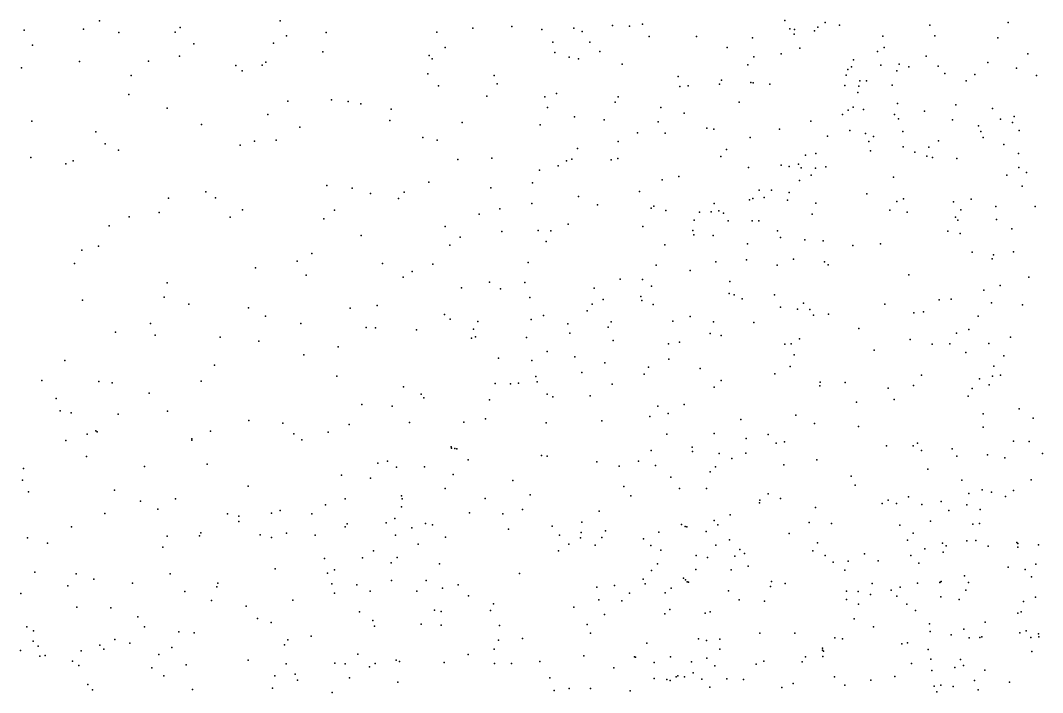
# Model space of a CAD drawing. Header units: metres. Extents: x -25 to 25, y -27.7 to 27.8.
# Drawn here: x 5.106 to 7.74, y 13.892 to 15.624 of the extents above; entities that cross this region are included whole.
import ezdxf

# ---------------------------------------------------------------- set-up
doc = ezdxf.new("R2010")
doc.units = ezdxf.units.M

msp = doc.modelspace()

# ---------------------------------------------------------------- linework, layer by layer
for p in [(5.3091, 15.6233, 13.7059), (5.7754, 15.623, -6.2614), (7.076, 15.6241, 8.1977), (5.1156, 15.5989, -5.8036), (5.2677, 15.6015, -0.0427), (5.5176, 15.6055, -0.5569), (6.2715, 15.604, 4.5387), (6.3718, 15.6082, -16.6145), (6.4497, 15.6006, 10.7965), (6.5323, 15.6042, 10.4379), (6.6316, 15.6114, -18.709), (6.6757, 15.6094, -6.4563), (6.7092, 15.6145, 12.987), (7.0885, 15.6021, 9.3794), (7.1003, 15.6011, -18.5058), (7.1519, 15.5976, 9.0686), (7.1606, 15.6072, 5.8051), (7.1795, 15.6187, 6.2313), (7.2165, 15.6121, -6.7009), (7.4495, 15.6122, -16.0681), (7.6514, 15.6187, -17.8859), (5.3595, 15.5934, -5.894), (5.5048, 15.5939, 13.7163), (5.7911, 15.5842, 3.8463), (5.894, 15.5932, -0.4134), (6.1792, 15.5941, -16.7491), (6.5535, 15.5956, 13.1186), (6.726, 15.5829, 4.9338), (6.8484, 15.5826, 11.6002), (6.9926, 15.5797, 5.2182), (7.1001, 15.5891, -16.0096), (7.3282, 15.5833, 6.7973), (7.4622, 15.5845, 7.183), (7.625, 15.5792, 8.1769), (5.1366, 15.5605, 13.7172), (5.5524, 15.5641, -0.2893), (5.7577, 15.5657, -19.9188), (5.8854, 15.5435, -0.2076), (6.2004, 15.5548, 13.4403), (6.4778, 15.5683, -18.8729), (6.5731, 15.5678, 4.8005), (6.5989, 15.5438, 10.2517), (6.9273, 15.5547, -18.7183), (7.1147, 15.5529, 5.3996), (7.3143, 15.5438, 8.1169), (7.3321, 15.5547, 14.0813), (5.2581, 15.5182, 3.0869), (5.4353, 15.5192, -20.2476), (5.5157, 15.5318, 3.2253), (5.7378, 15.517, 13.7124), (6.1587, 15.5334, 4.3537), (6.1668, 15.5249, 0.0432), (6.4827, 15.5414, 10.5885), (6.5198, 15.5294, -16.1944), (6.5438, 15.5252, 4.6423), (6.9961, 15.5307, 9.5851), (7.0661, 15.5379, 12.3516), (7.2526, 15.5224, -6.9397), (7.4399, 15.5318, 6.9623), (7.7023, 15.5377, -16.0025), (5.1086, 15.5018, -16.027), (5.6607, 15.5083, -0.0959), (5.677, 15.4939, 3.6869), (5.7283, 15.5086, -16.355), (6.6568, 15.5115, 11.1895), (6.9804, 15.5094, 4.9682), (7.2384, 15.4973, 8.4259), (7.2477, 15.5046, 5.5964), (7.3236, 15.5089, 5.8528), (7.3645, 15.4945, -18.4142), (7.37, 15.5115, 6.2514), (7.3954, 15.5047, 6.5184), (7.4707, 15.5062, -7.2404), (7.5987, 15.516, 7.2218), (7.6726, 15.5015, 12.6447), (5.391, 15.482, -16.1302), (6.1558, 15.4863, -6.3885), (6.3265, 15.4818, 13.3405), (6.8008, 15.4796, -18.8947), (6.9128, 15.4701, 4.7941), (6.9878, 15.4641, 12.6193), (7.2338, 15.483, 8.9308), (7.2693, 15.4685, -15.7429), (7.2863, 15.4685, 14.2089), (7.4882, 15.487, 12.8181), (7.5428, 15.4687, 8.0935), (7.5652, 15.4847, 7.0391), (7.7241, 15.482, 7.4273), (6.1829, 15.4556, 4.2191), (6.3341, 15.4604, 4.2753), (6.8054, 15.4535, -15.9021), (6.8264, 15.4552, 0.2454), (6.9074, 15.4597, 9.7356), (6.9944, 15.4633, -6.6011), (7.0375, 15.4603, 12.0087), (7.2301, 15.4562, 5.3163), (7.2637, 15.4384, 13.9819), (7.2668, 15.455, 13.1877), (7.3525, 15.457, 5.7061), (5.3853, 15.4334, 0.2176), (5.7949, 15.4158, 0.1044), (5.9072, 15.4192, 13.6768), (5.9502, 15.4156, -19.7107), (6.3074, 15.4293, -16.2684), (6.457, 15.4273, -19.1488), (6.4874, 15.4359, 4.3079), (6.6388, 15.4137, 13.089), (6.6465, 15.4272, 10.0677), (6.958, 15.4134, 11.7882), (5.4835, 15.3982, 13.7415), (5.9826, 15.4088, 4.0553), (6.061, 15.3958, 0.186), (6.4639, 15.3994, 10.421), (6.7561, 15.3999, 9.9031), (6.8166, 15.3851, 4.5186), (7.2391, 15.3928, 0.1997), (7.2518, 15.4009, 14.3481), (7.2783, 15.3944, 14.5232), (7.3658, 15.4104, 8.2476), (7.4353, 15.3902, 14.9222), (7.5166, 15.4062, 6.2209), (7.6106, 15.3976, 0.3092), (5.1349, 15.3644, 3.2615), (5.7434, 15.3816, 3.8213), (6.058, 15.3662, 13.5811), (6.2439, 15.3615, 0.3009), (6.5334, 15.3753, -15.9988), (6.6103, 15.3682, 0.3457), (6.7491, 15.3627, 11.2645), (7.1424, 15.3645, 4.8744), (7.224, 15.3821, 13.3929), (7.358, 15.3816, 8.6507), (7.3687, 15.3706, -15.5855), (7.5081, 15.3683, 5.8798), (7.632, 15.37, 6.881), (7.6621, 15.3612, 15.1826), (7.6668, 15.3764, 12.5262), (5.2997, 15.3369, 3.3954), (5.5726, 15.356, -6.1013), (5.8258, 15.3492, -19.8866), (6.4448, 15.3551, 4.1783), (6.6964, 15.3347, 4.3212), (6.7674, 15.3334, 12.9825), (6.8747, 15.3461, 12.8582), (6.8931, 15.3441, -19.0414), (7.0623, 15.3435, 12.4414), (7.2429, 15.3408, 13.0781), (7.2839, 15.3325, -18.748), (7.3799, 15.3383, 5.4155), (7.5748, 15.3528, 6.5148), (7.5809, 15.3383, 6.0216), (7.6798, 15.3404, -15.6449), (5.3238, 15.3065, 13.7479), (5.7092, 15.3131, 13.7322), (5.7645, 15.3152, -16.6205), (6.1426, 15.3226, 4.0347), (6.1795, 15.3154, -19.5216), (6.646, 15.3121, 10.9919), (6.9861, 15.3222, 4.6006), (7.1861, 15.3257, -6.9829), (7.2925, 15.3121, 12.8924), (7.304, 15.3253, 5.1126), (7.4714, 15.314, -18.5514), (7.5873, 15.3222, 7.9766), (5.3585, 15.2902, -20.207), (5.6719, 15.3026, 0.4288), (6.5412, 15.2945, 13.2032), (6.9257, 15.2911, -15.609), (7.1557, 15.2815, 13.7433), (7.2966, 15.2877, 14.8779), (7.381, 15.2986, 8.8907), (7.4107, 15.285, 15.0366), (7.4467, 15.2972, 8.3175), (7.6401, 15.3046, 6.7351), (7.6776, 15.2816, -18.3409), (5.1324, 15.2706, 13.7484), (5.2227, 15.2545, -6.269), (5.2417, 15.2619, 0.6023), (6.2326, 15.2657, -6.3768), (6.3204, 15.2693, 13.3959), (6.5126, 15.2621, -19.3591), (6.5269, 15.2668, 10.0567), (6.6279, 15.2646, 9.9332), (6.6455, 15.2683, 4.1901), (6.9104, 15.2734, 11.6218), (7.111, 15.254, -18.992), (7.1291, 15.2773, 14.2961), (7.4416, 15.2745, 8.5259), (7.4566, 15.2709, -7.2448), (7.5189, 15.2681, 8.1356), (6.4435, 15.2383, 10.6618), (6.4918, 15.2494, 4.0714), (6.982, 15.2451, 12.6373), (7.0659, 15.2512, 9.3939), (7.0868, 15.2475, 12.244), (7.1177, 15.2439, 14.4624), (7.1546, 15.2435, 14.6325), (7.1816, 15.2466, -15.4364), (7.6786, 15.2452, 12.3914), (7.6982, 15.2326, 6.2191), (6.1583, 15.2076, -16.2158), (6.425, 15.2058, -6.4631), (6.7598, 15.2137, 11.1856), (6.8024, 15.222, -6.7014), (7.1139, 15.2118, 0.3001), (7.1436, 15.2257, 4.6672), (7.3557, 15.2205, 9.0446), (7.648, 15.2252, 15.3055), (5.5831, 15.1821, 0.7369), (5.8949, 15.1986, -6.2002), (5.9602, 15.1916, 3.8573), (6.0078, 15.1785, -16.4768), (6.0948, 15.1814, 0.5071), (6.3179, 15.193, 3.9614), (6.7014, 15.1837, 9.7797), (7.0092, 15.1871, 13.8555), (7.0414, 15.1871, 4.5021), (7.0867, 15.1809, 13.4895), (7.2869, 15.1776, 14.9853), (7.6876, 15.1966, 7.9008), (5.4875, 15.166, 3.5756), (5.6084, 15.1666, -6.2119), (6.0797, 15.1653, 13.5837), (6.4238, 15.1524, 13.3342), (6.544, 15.17, -15.7774), (6.593, 15.1491, 13.1844), (6.8936, 15.1525, 0.4092), (6.9845, 15.1616, 14.236), (6.9936, 15.1651, 11.8179), (7.0228, 15.1675, 13.6932), (7.0829, 15.1611, 12.0999), (7.1559, 15.1531, 14.8358), (7.3641, 15.1575, -18.8894), (7.3816, 15.1648, 5.0197), (7.5107, 15.1569, 5.3638), (7.5558, 15.1637, -15.3388), (5.4629, 15.1289, 0.9136), (5.6779, 15.1364, -16.7459), (5.9153, 15.1349, 0.7067), (6.2883, 15.125, 13.4484), (6.3409, 15.1382, 10.2784), (6.7316, 15.1403, -15.5367), (6.7383, 15.1459, 13.0155), (6.7687, 15.1341, 4.1584), (6.8557, 15.1301, 11.3716), (6.8859, 15.1309, 4.2749), (6.9056, 15.1336, -15.4025), (6.9174, 15.1273, -19.242), (7.1461, 15.1245, 9.3336), (7.3463, 15.1352, 0.2674), (7.3908, 15.1299, 12.6446), (7.5295, 15.1358, 8.5709), (7.6196, 15.1444, -18.5749), (7.7206, 15.1442, 5.8578), (5.3344, 15.0952, 3.5005), (5.3858, 15.1184, 13.7895), (5.6463, 15.1175, 3.6745), (5.8875, 15.1126, -19.9114), (6.5171, 15.0988, 3.9463), (6.8421, 15.1093, 12.9028), (6.9293, 15.1078, 11.5794), (6.9918, 15.1075, 9.4645), (7.0087, 15.1079, 12.5482), (7.5152, 15.1169, 15.2774), (7.5219, 15.1091, 8.7676), (7.6216, 15.1112, 8.05), (5.9837, 15.0696, 3.7614), (6.2001, 15.0931, 3.8367), (6.3467, 15.08, -15.9004), (6.4404, 15.0829, -19.556), (6.4727, 15.082, 0.5602), (6.7096, 15.0928, -19.3905), (6.8387, 15.0831, 14.0807), (6.8411, 15.072, -6.8927), (6.8909, 15.0696, 13.6195), (7.0565, 15.0819, -15.2631), (7.4959, 15.0808, 5.1829), (7.5275, 15.0752, 12.4484), (7.661, 15.0869, 5.6412), (5.3069, 15.0426, -6.5113), (6.2122, 15.0446, -19.6958), (6.2389, 15.0652, 0.6806), (6.4604, 15.0546, 10.6241), (6.7662, 15.0459, 9.6423), (6.9799, 15.0481, 14.6287), (7.0645, 15.0644, 13.2869), (7.1275, 15.0591, 13.0864), (7.1744, 15.0565, -19.1519), (7.251, 15.0441, -15.1788), (7.3227, 15.0483, 4.7385), (5.2637, 15.0325, 1.1095), (5.8567, 15.0231, 13.7129), (7.5582, 15.0271, 0.2615), (7.6133, 15.0204, -7.3957), (7.6655, 15.0274, -15.1884), (5.245, 14.9977, -16.3705), (5.8186, 15.0041, -6.3883), (6.0391, 14.9978, 13.6257), (6.1686, 14.9961, -6.3878), (6.4145, 14.9999, 9.8434), (6.7444, 14.9938, 13.6348), (6.8977, 15.002, 12.7877), (6.9772, 15.0075, 11.6934), (7.0558, 14.9934, 11.8671), (7.0981, 15.0085, 12.0469), (7.1777, 15.0016, 14.9803), (7.1878, 14.9941, 4.519), (7.6097, 15.01, 5.4318), (5.7114, 14.9868, 3.5853), (5.842, 14.9673, 1.0616), (6.1153, 14.9774, 3.733), (6.8315, 14.9799, 14.4861), (7.3955, 14.9682, 15.2164), (5.4839, 14.9478, 13.8519), (6.0918, 14.9627, 0.9771), (6.3149, 14.9496, 10.3075), (6.406, 14.9491, -6.5273), (6.6511, 14.9571, 13.8588), (6.7093, 14.9569, 14.3001), (6.7325, 14.939, 11), (6.9343, 14.9512, 0.4628), (7.6309, 14.9407, 12.2826), (7.7042, 14.9626, 5.5602), (5.4763, 14.9109, -6.7311), (6.2427, 14.9348, 10.0693), (6.343, 14.9327, -15.7051), (6.5842, 14.9343, -6.6939), (6.7049, 14.9124, 13.0953), (6.932, 14.9205, 4.1715), (6.9454, 14.917, 14.7552), (7.0489, 14.9167, 12.4548), (7.5888, 14.9294, 8.4764), (5.2659, 14.9031, 3.368), (5.5398, 14.8933, 1.2416), (6.0251, 14.8899, -16.3138), (6.4189, 14.91, 10.4801), (6.5789, 14.8926, 13.7306), (6.6072, 14.9046, 14.1863), (6.7075, 14.9027, 3.9583), (6.7361, 14.8923, 9.6184), (6.9662, 14.9063, 12.6228), (7.0644, 14.8855, -15.0254), (7.124, 14.8957, 12.943), (7.3339, 14.893, 12.594), (7.4733, 14.9039, 4.9437), (7.5041, 14.9056, 8.9372), (7.608, 14.8962, 8.1911), (7.6883, 14.8908, 8.0183), (5.6932, 14.8837, -20.085), (5.7372, 14.8618, -6.7424), (5.9553, 14.8824, -16.5732), (6.1984, 14.866, -15.9688), (6.4533, 14.8636, 9.7502), (6.566, 14.8757, -15.2281), (6.8318, 14.8613, 13.294), (7.1085, 14.8803, 4.3405), (7.14, 14.8789, -7.2901), (7.15, 14.8642, 0.338), (7.1883, 14.8669, 9.3293), (7.4082, 14.8706, -7.4285), (7.4332, 14.8728, -19.1604), (7.5737, 14.8622, -14.9149), (5.4404, 14.8433, 3.3805), (5.8281, 14.8433, 3.5183), (5.9969, 14.8331, 3.5845), (6.2132, 14.8539, 3.6889), (6.2841, 14.8481, 9.8433), (6.4222, 14.8538, 13.4065), (6.5163, 14.842, 13.907), (6.6207, 14.8335, 13.4565), (6.628, 14.8473, 14.4584), (6.7872, 14.8489, -19.4878), (6.8915, 14.8471, 12.7638), (6.9961, 14.8455, 9.4497), (5.3504, 14.821, -20.2057), (5.4529, 14.813, -16.7899), (5.6205, 14.808, -16.9617), (6.0205, 14.8316, 1.2313), (6.1267, 14.827, -19.7799), (6.2681, 14.8056, 1.1381), (6.2736, 14.8286, 13.5117), (6.2788, 14.8086, -15.442), (6.4095, 14.8074, -19.6817), (6.5218, 14.8183, 14.2909), (6.8833, 14.8171, -7.1156), (6.9113, 14.812, 11.4583), (7.2663, 14.8305, 15.1217), (7.5181, 14.8179, 15.3376), (7.55, 14.8279, 5.1027), (7.6576, 14.8082, -18.9574), (5.7198, 14.7973, 13.8261), (5.9244, 14.7828, -17.0563), (6.6329, 14.7991, 13.2079), (6.7758, 14.7907, 11.1275), (6.8045, 14.7948, 12.881), (7.0758, 14.7897, 12.3651), (7.092, 14.7904, 15.0105), (7.1133, 14.8032, 12.2086), (7.3992, 14.8017, 15.2379), (7.4556, 14.7902, 9.0329), (7.5013, 14.7905, 12.3871), (7.6019, 14.7919, 8.3071), (5.8358, 14.7624, 1.3484), (6.3376, 14.7538, 3.6916), (6.463, 14.7711, 13.7182), (6.5346, 14.7574, 0.9621), (7.0994, 14.7622, -19.4058), (7.3056, 14.7746, 4.5523), (7.5422, 14.7686, 8.8681), (7.6404, 14.7599, 8.0843), (5.2198, 14.7475, -16.5901), (5.6059, 14.7353, 3.3571), (6.4237, 14.7476, 14.0207), (6.6117, 14.7419, 9.6645), (6.7247, 14.7309, -6.9595), (6.7767, 14.7516, 3.9457), (6.8578, 14.7267, 0.5494), (7.0893, 14.7319, 11.8656), (7.6148, 14.7332, 12.2642), (5.9212, 14.7076, -19.8796), (6.4342, 14.7063, 14.4703), (6.5525, 14.7165, 10.5039), (6.7132, 14.7124, 0.7628), (7.0496, 14.7133, 12.9509), (7.428, 14.7098, 0.2483), (7.5778, 14.7005, -7.5115), (7.611, 14.7073, 5.2319), (7.6314, 14.7101, 15.4144), (5.1604, 14.6958, 1.3707), (5.3073, 14.6938, -9.9778), (5.3417, 14.6904, 3.2724), (5.5715, 14.6945, 1.3969), (6.0932, 14.6802, 13.6364), (6.3291, 14.6882, -6.6417), (6.3689, 14.6874, 14.1969), (6.3891, 14.6896, 13.5339), (6.4376, 14.6927, 10.2869), (6.6307, 14.6867, 14.7874), (6.8932, 14.679, 12.7072), (6.9117, 14.6965, 4.0495), (7.1657, 14.6824, 12.7574), (7.1668, 14.6923, -14.7959), (7.2313, 14.691, 9.2774), (7.3421, 14.6765, -19.3652), (7.4077, 14.683, 4.7329), (7.5588, 14.6754, 5.0823), (7.602, 14.6849, 8.418), (5.198, 14.6495, 13.9775), (5.4375, 14.6637, -7.0158), (6.1383, 14.6614, -15.624), (6.1456, 14.6512, 1.4086), (6.4631, 14.6612, 9.7502), (6.4775, 14.6541, 1.1865), (6.5739, 14.6564, 3.7667), (7.3576, 14.6476, 9.1278), (7.5482, 14.6557, -14.6819), (5.9851, 14.6346, -16.6183), (6.0634, 14.63, -16.2852), (6.3145, 14.6466, 9.8394), (6.7483, 14.6302, 10.917), (6.816, 14.6345, 14.9595), (7.2601, 14.6401, 12.6042), (7.6798, 14.6235, -19.1005), (5.2082, 14.6176, -7.1353), (5.2363, 14.6125, -16.7712), (5.3579, 14.6095, 13.967), (5.4846, 14.6172, 3.2707), (6.3041, 14.5974, -15.1272), (6.7281, 14.6037, 9.6133), (6.775, 14.611, 13.1219), (6.9626, 14.5961, 12.5189), (7.1045, 14.6065, 12.1502), (7.5866, 14.6104, 8.6212), (7.7157, 14.5995, 5.3869), (5.694, 14.5935, 3.3164), (5.782, 14.5865, 1.52), (5.953, 14.583, 13.7402), (6.108, 14.5878, -6.8667), (6.2481, 14.5891, 3.5862), (6.4607, 14.5875, 14.8138), (6.6043, 14.5926, -19.6126), (7.1522, 14.5851, -7.3803), (7.266, 14.5774, -14.6469), (7.5872, 14.5759, 8.1705), (5.2225, 14.542, -20.1008), (5.2774, 14.5578, 3.2238), (5.2999, 14.5668, -10.501), (5.303, 14.5638, -9.6646), (5.5471, 14.5457, -20.0358), (5.5474, 14.5421, -10.348), (5.5953, 14.5656, -10.0961), (5.8101, 14.5584, 13.8322), (5.8305, 14.5436, -7.0209), (5.899, 14.5632, 3.4025), (6.7717, 14.5578, 3.8939), (6.8935, 14.5595, -14.7792), (6.976, 14.5467, 9.437), (7.0328, 14.5572, 11.7812), (6.216, 14.5254, 14.2098), (6.2168, 14.5215, 14.0306), (6.2255, 14.5212, 13.6899), (6.2306, 14.5198, 14.5631), (6.7308, 14.5161, -6.9741), (6.8368, 14.5242, 12.6954), (7.0533, 14.5345, 12.3024), (7.0752, 14.5379, 11.9362), (7.338, 14.528, 4.5101), (7.4067, 14.5282, 4.7111), (7.4173, 14.5346, -7.5163), (7.4277, 14.5159, 8.9836), (7.5066, 14.5199, 12.3263), (7.6652, 14.5399, 7.9403), (7.7056, 14.5386, 10.6835), (5.2759, 14.5003, -16.9548), (6.2598, 14.4916, 1.5145), (6.4483, 14.503, 10.1389), (6.4629, 14.5012, 9.7894), (6.8375, 14.5134, 9.5435), (6.9069, 14.5082, 0.6757), (6.9395, 14.4956, 11.6038), (6.9754, 14.509, 12.9492), (7.1585, 14.4915, 15.1711), (7.5188, 14.5009, 5.0153), (7.5984, 14.5046, 5.2159), (7.6425, 14.4965, 0.3008), (7.74, 14.5077, 10.9794), (5.1133, 14.4693, 14.0337), (5.4254, 14.4749, 3.2267), (5.5872, 14.4807, -9.7963), (6.0267, 14.4833, -16.7857), (6.0515, 14.4885, 1.5901), (6.0748, 14.4728, 3.4631), (6.147, 14.4738, -16.0993), (6.5913, 14.487, 15.0096), (6.6489, 14.4754, 9.6579), (6.6988, 14.4881, 1.1407), (6.7428, 14.4775, 10.6776), (6.8971, 14.4738, -7.1608), (7.0733, 14.4787, 4.1354), (7.4443, 14.4675, -14.5221), (5.1112, 14.4394, -7.6719), (5.9335, 14.4525, -17.078), (6.008, 14.4444, -19.7811), (6.221, 14.4538, 14.7186), (6.3743, 14.4383, 9.9032), (6.7819, 14.4474, 11.1186), (6.8835, 14.4604, 3.9592), (7.2471, 14.4497, 4.3442), (7.5319, 14.439, 10.8892), (7.7109, 14.44, 5.3933), (5.3476, 14.4137, -7.3283), (5.6929, 14.4237, -19.9191), (6.2, 14.4175, 17.3135), (6.6604, 14.4234, -14.837), (6.8042, 14.4181, 13.0152), (6.8742, 14.4178, 12.5776), (7.2572, 14.4266, 9.1464), (7.5841, 14.4141, 8.0095), (7.6653, 14.4123, 15.3513), (5.1262, 14.4092, 3.1492), (5.4152, 14.3852, 13.9862), (5.5051, 14.3912, -7.1828), (5.9428, 14.3915, 17.2669), (6.0876, 14.3992, -15.8318), (6.0898, 14.3916, 16.9885), (6.3038, 14.3925, 17.0358), (6.4194, 14.4015, 17.2122), (6.6789, 14.3991, 3.8055), (7.0111, 14.3876, 12.2579), (7.0327, 14.4041, -14.5994), (7.0644, 14.3924, -7.291), (7.3423, 14.3876, 17.3355), (7.3944, 14.3965, 0.3087), (7.4791, 14.3843, 8.7464), (7.5504, 14.4052, 17.2161), (7.6088, 14.4082, 17.4066), (7.6445, 14.3975, 7.8676), (5.4598, 14.3642, -9.457), (5.7753, 14.3608, -10.1954), (5.8916, 14.3756, 3.3377), (6.088, 14.371, 13.8147), (6.3997, 14.3635, -14.955), (6.5976, 14.3592, 17.1964), (7.0103, 14.3813, 11.9085), (7.1549, 14.3685, 0.3566), (7.3262, 14.3791, 17.168), (7.3633, 14.3788, 12.4206), (7.4286, 14.3766, 10.6497), (7.4982, 14.3611, 15.2812), (7.5445, 14.3754, 11.0503), (7.5793, 14.3636, 17.575), (5.3229, 14.3536, -17.0983), (5.6397, 14.3526, -8.631), (5.6681, 14.3462, -8.3906), (5.6688, 14.3332, 3.2555), (5.753, 14.3543, 1.6944), (5.8567, 14.353, -7.1082), (6.0707, 14.3407, 14.3252), (6.2634, 14.3549, 17.5483), (6.3492, 14.3523, 14.9844), (6.5526, 14.3313, 10.1568), (6.8932, 14.3354, 15.1665), (6.9351, 14.3496, 0.8556), (7.4512, 14.3341, -19.4259), (5.237, 14.319, 1.5175), (5.9429, 14.3191, -8.7073), (5.9478, 14.3267, 13.8844), (6.0479, 14.3297, 17.5528), (6.1144, 14.3167, 3.4581), (6.15, 14.3277, -7.0267), (6.1677, 14.3244, 14.8113), (6.3638, 14.3129, -6.8806), (6.4759, 14.3212, 3.6714), (6.6132, 14.3085, -6.8215), (6.751, 14.3054, 17.1664), (6.8095, 14.3248, 10.8157), (6.8191, 14.3198, 11.0349), (6.8231, 14.3192, 11.4363), (6.8728, 14.3071, 17.3134), (6.9031, 14.3239, 12.9183), (7.1385, 14.3299, 12.6337), (7.1956, 14.3276, 17.0733), (7.3724, 14.323, 17.627), (7.5599, 14.3257, 16.929), (7.5779, 14.3277, -7.5247), (5.1234, 14.2911, 14.0317), (5.4838, 14.2952, -19.9602), (5.567, 14.2955, 13.9406), (5.5706, 14.3035, -8.8568), (5.7233, 14.2981, -8.1856), (5.7531, 14.2915, 17.2737), (5.7911, 14.3029, -9.8863), (5.8651, 14.298, 17.4689), (6.0723, 14.2975, 16.8282), (6.2011, 14.2928, 1.7264), (6.495, 14.2973, 17.626), (6.549, 14.2911, 15.1295), (6.5507, 14.3041, 1.5339), (6.6044, 14.2916, 16.9964), (6.7117, 14.2878, -19.5921), (6.9334, 14.2855, 17.4673), (7.0867, 14.3023, 4.101), (7.3915, 14.2848, 4.6025), (7.4067, 14.303, 10.4997), (7.5445, 14.2834, 10.3086), (7.568, 14.2835, 17.7117), (7.6737, 14.2786, 11.2937), (5.1754, 14.2773, -9.237), (5.4729, 14.2665, -9.2458), (6.0156, 14.2572, 14.4542), (6.1305, 14.2746, 17.6765), (6.4928, 14.2573, 16.8762), (6.5188, 14.2742, 10.0026), (6.5865, 14.2716, 9.7751), (6.7306, 14.2712, 17.5592), (6.7564, 14.2589, 15.1922), (6.8978, 14.2716, 12.4696), (6.96, 14.2609, 17.0811), (7.1482, 14.2574, 9.1589), (7.1603, 14.2776, 17.5945), (7.4369, 14.2624, 8.5432), (7.4821, 14.2771, 12.3122), (7.4838, 14.2537, 8.0594), (7.4919, 14.2705, 5.1109), (7.6002, 14.2694, -19.2856), (7.6765, 14.2671, 5.4344), (7.6766, 14.2764, 7.7151), (7.7292, 14.2724, -14.4317), (5.889, 14.2375, -19.803), (5.9876, 14.2391, 14.0943), (6.0611, 14.2259, 14.7093), (6.0768, 14.2402, -15.3019), (6.847, 14.2454, -14.635), (6.8763, 14.2402, 11.6479), (6.9466, 14.2435, 11.8491), (6.9715, 14.25, 12.0835), (7.1796, 14.2453, -19.506), (7.2, 14.2283, 16.8388), (7.2393, 14.2304, 4.2639), (7.281, 14.2497, -7.4019), (7.3164, 14.2314, 10.9803), (7.4003, 14.2453, 8.6975), (5.1427, 14.2021, -19.9333), (5.7618, 14.2112, 16.8651), (5.8968, 14.1995, -9.1672), (5.9153, 14.2082, 1.8171), (6.1858, 14.2238, -16.5237), (6.7323, 14.2067, 1.4342), (6.7476, 14.2237, 12.6969), (6.8465, 14.2093, 16.9507), (6.9374, 14.2086, 9.3593), (6.9812, 14.2174, 3.9966), (7.2304, 14.2074, 12.518), (7.4214, 14.2254, 8.3585), (7.6512, 14.2151, 10.1319), (7.6948, 14.2087, 11.9619), (7.7229, 14.2233, 15.3945), (5.2494, 14.1979, -8.658), (5.295, 14.1845, -8.9244), (5.3941, 14.1739, -7.568), (5.4919, 14.1978, -17.0997), (5.614, 14.1739, 16.9455), (6.0618, 14.1807, 16.6953), (6.1512, 14.1807, -19.756), (6.3916, 14.1988, -19.7069), (6.7107, 14.1843, 10.3339), (6.8144, 14.1868, 11.1709), (6.8196, 14.1826, 9.5072), (6.8243, 14.1773, -6.9304), (6.8274, 14.1769, 10.6866), (7.041, 14.1782, 16.8435), (7.0766, 14.1733, 15.2354), (7.4177, 14.174, 4.9184), (7.4752, 14.1759, 0.5504), (7.4764, 14.1763, 11.2662), (7.4784, 14.1779, 15.3303), (7.539, 14.1929, 16.7128), (7.549, 14.1754, 7.8091), (7.7119, 14.1903, 11.4396), (5.107, 14.1469, -10.9554), (5.2281, 14.1674, -8.344), (5.5292, 14.1525, 17.1811), (5.6117, 14.1644, 3.2348), (5.9085, 14.1724, 16.7071), (5.9151, 14.1482, 13.9208), (5.9725, 14.1693, 17.7184), (6.0067, 14.1537, 3.379), (6.1271, 14.1537, 17.8115), (6.1934, 14.1614, -8.8514), (6.2338, 14.1698, -16.198), (6.5909, 14.1636, -14.803), (6.6369, 14.1678, 17.7881), (6.6752, 14.148, 9.7051), (6.7156, 14.1723, 12.8591), (6.7675, 14.1487, 10.5052), (6.7824, 14.1611, 3.8855), (6.9307, 14.1542, -19.5365), (7.0389, 14.1651, 12.6936), (7.235, 14.1531, 10.8089), (7.2649, 14.1528, 0.517), (7.3012, 14.1729, 17.8165), (7.3502, 14.1556, 11.1345), (7.373, 14.1639, 12.3796), (7.5425, 14.1559, 12.1515), (5.5983, 14.1293, -7.2981), (5.808, 14.1298, 17.6718), (6.2606, 14.1415, -8.3948), (6.325, 14.1207, 3.5707), (6.5964, 14.1308, 9.8541), (6.6559, 14.1281, 10.1767), (6.958, 14.1307, 1.1075), (7.0232, 14.1279, 17.8128), (7.2345, 14.1315, 10.6547), (7.2967, 14.1448, 16.6776), (7.3643, 14.1404, -19.418), (7.4782, 14.139, 10.2322), (7.5251, 14.1322, -7.4561), (7.6906, 14.1263, 6.8578), (7.7219, 14.1376, 7.4417), (5.2511, 14.112, -8.0841), (5.3384, 14.1105, 1.727), (5.6875, 14.115, -16.9879), (5.9799, 14.1001, -7.9523), (6.1729, 14.1043, 14.9445), (6.19, 14.1013, -7.1757), (6.3175, 14.1035, 16.6339), (6.532, 14.1119, 16.7094), (6.7662, 14.095, 17.8671), (6.779, 14.1063, 11.4136), (6.8705, 14.0967, 15.2291), (6.8834, 14.0996, 11.8237), (7.2653, 14.1199, 8.7615), (7.3902, 14.1196, 4.6109), (7.4127, 14.1038, 7.9657), (7.6761, 14.0966, 11.7448), (7.6848, 14.1001, 17.8973), (5.4082, 14.0869, 3.1736), (5.7169, 14.083, 16.683), (5.7515, 14.0728, -7.8406), (6.014, 14.0774, 14.6888), (6.1388, 14.0681, -16.6911), (6.6108, 14.0934, 10.0044), (7.2543, 14.0819, 10.4909), (7.4484, 14.0688, 17.9357), (7.5917, 14.0734, 11.9323), (5.1217, 14.0613, -8.5453), (5.1396, 14.0509, 13.9669), (5.4254, 14.0618, 13.9313), (5.5135, 14.0487, 16.7629), (5.5536, 14.0456, -19.9466), (6.0179, 14.063, -7.3066), (6.1899, 14.0655, -15.1875), (6.3406, 14.0652, 17.9213), (6.566, 14.0675, 3.7467), (6.5745, 14.0448, -6.8629), (7.0111, 14.0451, -14.3954), (7.1014, 14.0447, 12.6117), (7.3042, 14.0614, 8.3394), (7.4507, 14.0496, 0.818), (7.537, 14.0551, 7.6903), (7.6817, 14.0456, 7.16), (7.6981, 14.0514, 5.6203), (7.7297, 14.043, 1.1406), (5.138, 14.0247, -11.3889), (5.3486, 14.0288, 16.92), (5.3878, 14.0189, 17.3037), (5.7866, 14.0151, 3.2758), (5.7951, 14.0282, 1.9304), (5.8546, 14.037, -10.2239), (6.3376, 14.0268, -16.3439), (6.3997, 14.0313, 1.8643), (6.7197, 14.0193, 3.8704), (6.8533, 14.0307, 9.4072), (6.8736, 14.0258, 12.3556), (6.9079, 14.0296, 17.9218), (7.2043, 14.0333, 15.2951), (7.224, 14.0302, 8.6064), (7.3769, 14.0172, 16.5179), (7.392, 14.0204, 5.0389), (7.5048, 14.0409, 11.4712), (7.5505, 14.0326, 15.5167), (7.5787, 14.0336, 16.5004), (7.5832, 14.0354, 5.5016), (7.7097, 14.0341, 9.7286), (7.7301, 14.0356, -14.2877), (5.1056, 14.0008, 16.8501), (5.1514, 14.0113, 16.6752), (5.2621, 13.9993, 3.1478), (5.3104, 14.0143, -17.08), (5.3202, 14.004, 16.6729), (5.4627, 13.9903, 16.6145), (5.4961, 14.0077, -7.6852), (5.9753, 13.991, 3.3575), (6.2593, 13.9901, -9.1465), (6.3266, 14.004, -8.1927), (6.908, 14.004, 10.8054), (7.1725, 14.0066, 17.9488), (7.1731, 14.0009, 0.8582), (7.1757, 13.999, 16.5628), (7.4455, 14.003, 5.39), (7.712, 13.9975, -7.3772), (5.1553, 13.9861, 17.0094), (5.1697, 13.9871, -19.9615), (5.2396, 13.9733, 17.1853), (5.533, 13.9636, 3.2159), (5.6926, 13.9753, 16.5638), (5.7902, 13.9661, -7.3763), (5.916, 13.9678, -10.0252), (5.9423, 13.9659, 14.4489), (6.0197, 13.9668, -7.7129), (6.0737, 13.9758, 1.9809), (6.0826, 13.9724, -15.5632), (6.1975, 13.9694, 17.9598), (6.3272, 13.9668, 15.0951), (6.3713, 13.9665, -8.9353), (6.4445, 13.9724, 3.6856), (6.5581, 13.9869, 17.9739), (6.6886, 13.9839, 15.2138), (6.6905, 13.9835, -14.6524), (6.7386, 13.9697, 16.6666), (6.7808, 13.9844, 1.6105), (6.8355, 13.9709, 12.5131), (6.8746, 13.9808, 3.9714), (7.0017, 13.9649, 4.0621), (7.0214, 13.9731, 8.9939), (7.1207, 13.9713, 8.7422), (7.1286, 13.9841, -7.0738), (7.1736, 13.9851, 11.1308), (7.4024, 13.9669, -7.2964), (7.4522, 13.9779, 12.2013), (7.5286, 13.9768, 6.6859), (5.2562, 13.9621, 16.3836), (5.4444, 13.9554, 17.5197), (5.8134, 13.9392, -16.7997), (6.0051, 13.9581, -7.4994), (6.6349, 13.9555, -19.6081), (6.8395, 13.943, 11.4228), (6.8949, 13.9607, 11.2489), (7.4549, 13.9487, 11.6192), (7.5138, 13.9567, 1.0318), (7.5363, 13.962, -19.1897), (7.5912, 13.9494, 9.9543), (5.2789, 13.9127, -10.81), (5.4752, 13.9353, 16.4671), (5.7615, 13.9352, 17.8167), (5.8193, 13.9243, -19.8887), (5.9541, 13.9299, 16.4833), (6.0786, 13.9186, -19.7949), (6.4699, 13.9297, -8.6258), (6.7386, 13.9286, 10.2863), (6.772, 13.9259, 9.5306), (6.7802, 13.9231, 11.6082), (6.796, 13.9329, 10.4797), (6.8, 13.9351, 17.9885), (6.8171, 13.9323, 11.821), (6.8616, 13.9263, 12.077), (6.9262, 13.9277, 9.1485), (6.9694, 13.9255, 11.0864), (7.0973, 13.9152, 8.5976), (7.2041, 13.9327, 4.2747), (7.23, 13.9108, 8.2465), (7.2973, 13.9239, 4.418), (7.359, 13.9334, 18.0119), (7.478, 13.911, 5.5584), (7.5649, 13.9233, 15.6777), (7.6545, 13.9189, 6.34), (5.2912, 13.8986, 1.9186), (5.549, 13.8996, 17.705), (5.7549, 13.9037, -7.5882), (5.9093, 13.892, 14.2711), (6.4815, 13.8977, -7.3165), (6.5197, 13.9027, 15.1684), (6.5749, 13.9027, 1.8807), (6.6774, 13.8968, 9.854), (6.8825, 13.9057, 16.6107), (7.0683, 13.9051, 10.6488), (7.4608, 13.9086, 12.0583), (7.4678, 13.8941, 11.8404), (7.5092, 13.9074, 7.5818), (7.5742, 13.8993, 5.6846)]:
    msp.add_point(p)

doc.saveas('drawing.dxf')
